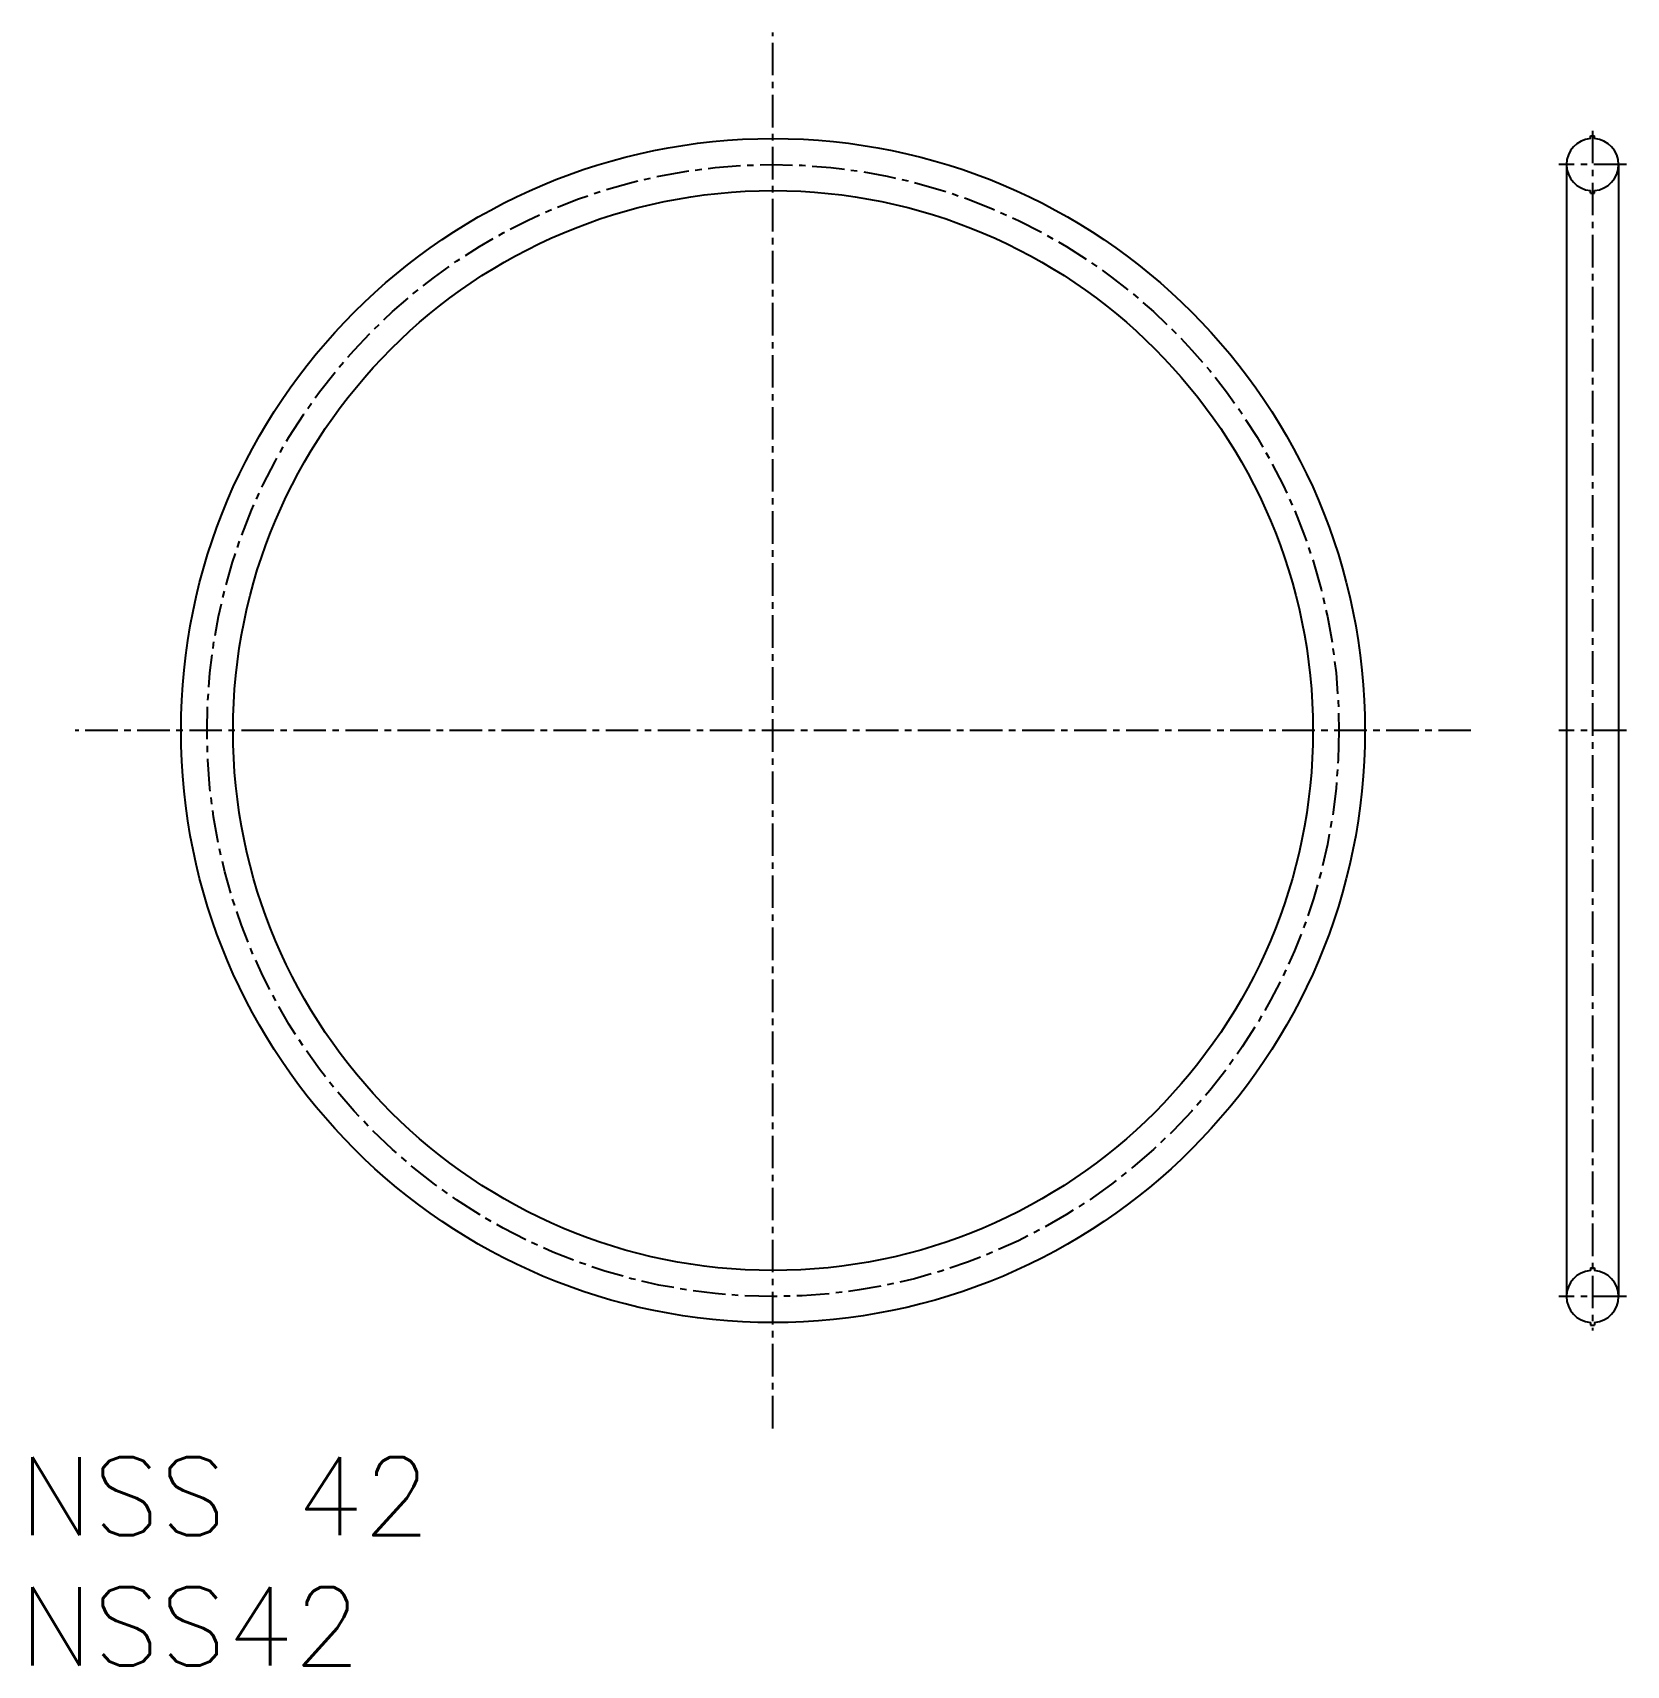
# Model space of a CAD drawing. Extents: x 0.5 to 61.8, y 0 to 62.7.
import ezdxf

# ---------------------------------------------------------------- set-up
doc = ezdxf.new("R2010")
doc.units = 0
doc.linetypes.add('CENTER', pattern=[2, 1.25, -0.25, 0.25, -0.25])
doc.layers.get('0').update_dxf_attribs({"linetype": 'CONTINUOUS'})
doc.layers.add('CENTER', color=1, linetype='CENTER')
doc.styles.get("Standard").update_dxf_attribs({"font": 'txt.shx'})

# ---------------------------------------------------------------- blocks, each defined once
blk = doc.blocks.new('*U2')
at = {"color": 7, "linetype": 'CONTINUOUS'}
blk.add_text('NSS42', height=3, dxfattribs=at).set_placement((0, 0))
blk = doc.blocks.new('*U3')
at = {"color": 7, "linetype": 'CONTINUOUS'}
blk.add_text('NSS 42', height=3, dxfattribs=at).set_placement((0, 5))

msp = doc.modelspace()

# ---------------------------------------------------------------- linework, layer by layer
at = {"color": 7, "linetype": 'CONTINUOUS'}
for p, q in [((60.386, 58.671), (60.386, 58.774)), ((60.386, 58.774), (60.536, 58.774)), ((60.536, 58.671), (60.536, 58.774)), ((59.461, 57.674), (59.461, 14.174)), ((61.461, 57.674), (61.461, 14.174)), ((60.386, 56.574), (60.386, 56.677)), ((60.386, 56.574), (60.536, 56.574)), ((60.536, 56.574), (60.536, 56.677)), ((60.386, 15.274), (60.386, 15.171)), ((60.386, 15.274), (60.536, 15.274)), ((60.536, 15.274), (60.536, 15.171)), ((60.386, 13.177), (60.386, 13.074)), ((60.536, 13.177), (60.536, 13.074)), ((60.386, 13.074), (60.536, 13.074))]:
    msp.add_line(p, q, dxfattribs=at)
for radius in [22.75, 20.75]:
    msp.add_circle((28.966, 35.924), radius, dxfattribs=at)
for centre, start, end in [((60.461, 57.674), 94.30122, 265.69878), ((60.461, 57.674), 274.30122, 85.69878), ((60.461, 14.174), 94.30122, 265.69878), ((60.461, 14.174), 274.30122, 85.69878)]:
    msp.add_arc(centre, 1, start, end, dxfattribs=at)
at = {"layer": 'CENTER', "color": 1, "linetype": 'CENTER'}
for p, q in [((28.966, 9.105), (28.966, 62.744)), ((60.461, 58.974), (60.461, 12.874)), ((61.761, 57.674), (59.161, 57.674)), ((55.786, 35.924), (2.146, 35.924)), ((61.761, 35.924), (59.161, 35.924)), ((61.761, 14.174), (59.161, 14.174))]:
    msp.add_line(p, q, dxfattribs=at)
msp.add_circle((28.966, 35.924), 21.75, dxfattribs=at)

# ---------------------------------------------------------------- block references
at = {"color": 7, "linetype": 'CONTINUOUS'}
for name in ['*U3', '*U2']:
    msp.add_blockref(name, (0, 0), dxfattribs=at)

doc.saveas('drawing.dxf')
